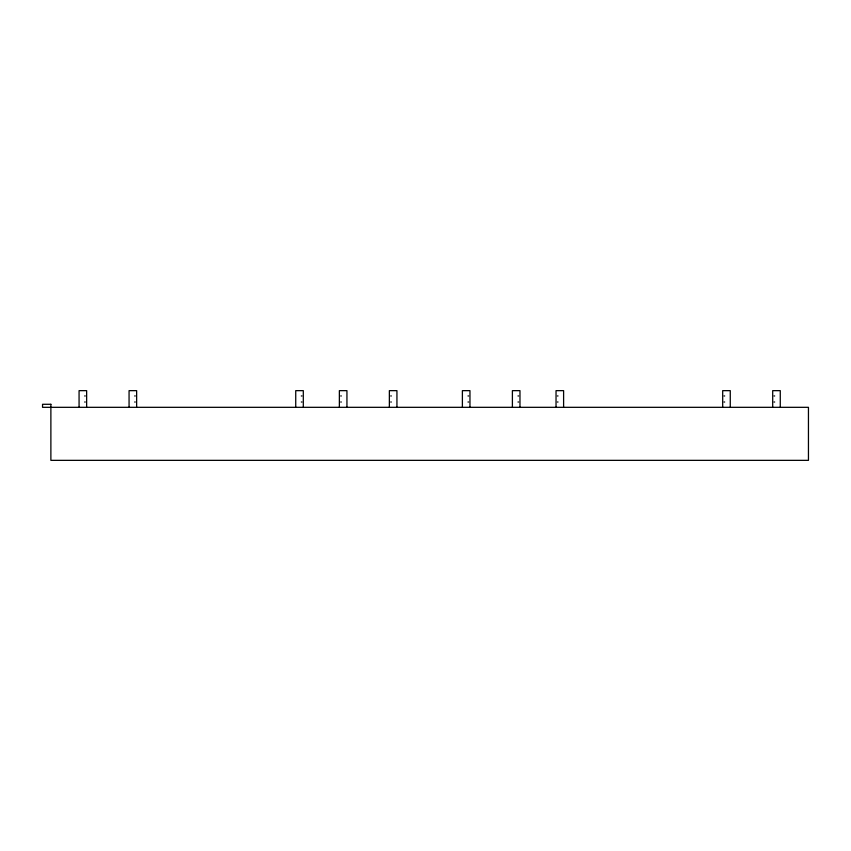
<?xml version="1.0" encoding="UTF-8"?>
<svg xmlns="http://www.w3.org/2000/svg" width="851" height="851" viewBox="0 0 851 851"><rect width="100%" height="100%" fill="white"/><g stroke="black" fill="none" stroke-linecap="round" stroke-linejoin="round"><path stroke-width="1.28" d="M84.653 395.96L85.291 395.96M134.66 395.96L135.288 395.96M301.318 395.96L301.956 395.96M340.708 395.96L341.347 395.96M390.715 395.96L391.354 395.96M467.986 395.96L468.624 395.96M517.982 395.96L518.621 395.96M557.373 395.96L558.011 395.96M724.041 395.96L724.68 395.96M774.038 395.96L774.676 395.96M84.653 402.012L85.291 402.012M134.66 402.012L135.288 402.012M301.318 402.012L301.956 402.012M340.708 402.012L341.347 402.012M390.715 402.012L391.354 402.012M467.986 402.012L468.624 402.012M517.982 402.012L518.621 402.012M557.373 402.012L558.011 402.012M724.041 402.012L724.68 402.012M774.038 402.012L774.676 402.012M780.271 407.321L780.271 390.652L772.697 390.652L772.697 407.321M730.264 407.321L730.264 390.652L722.69 390.652L722.69 407.321M563.607 407.321L563.607 390.652L556.033 390.652L556.033 407.321M519.972 407.321L519.972 390.652L512.398 390.652L512.398 407.321M469.965 407.321L469.965 390.652L462.391 390.652L462.391 407.321M396.938 407.321L396.938 390.652L389.364 390.652L389.364 407.321M346.942 407.321L346.942 390.652L339.368 390.652L339.368 407.321M303.307 407.321L303.307 390.652L295.733 390.652L295.733 407.321M136.639 407.321L136.639 390.652L129.065 390.652L129.065 407.321M86.642 407.321L86.642 390.652L79.069 390.652L79.069 407.321M50.879 404.289L42.55 404.289L42.55 407.321L808.45 407.321L808.45 460.348L50.879 460.348L50.879 404.289"/></g></svg>
